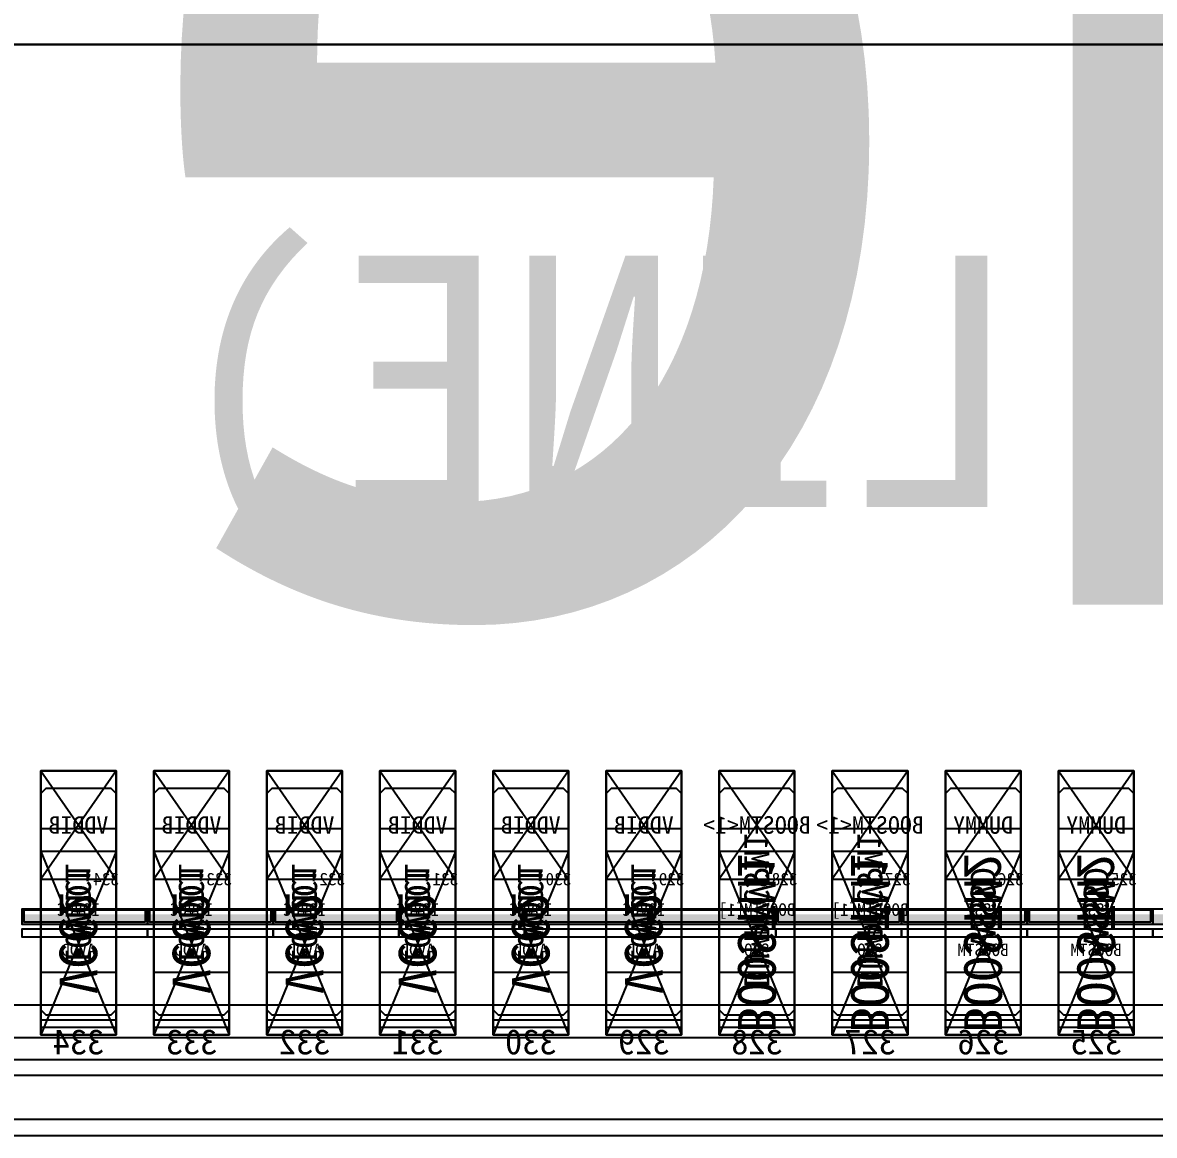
# Model space of a CAD drawing. Header units: millimetres. Extents: x 427 to 2444, y 137 to 817.
# Drawn here: x 1134.2971 to 1134.7475, y 300.7749 to 301.2176 of the extents above; entities that cross this region are included whole.
import ezdxf
from ezdxf.enums import TextEntityAlignment as Align

# ---------------------------------------------------------------- set-up
doc = ezdxf.new("R2010")
doc.units = ezdxf.units.MM
for name, color, linetype in [('L0', 211, 'Continuous'), ('L102', 91, 'Continuous'), ('L114', 213, 'Continuous'), ('L240', 60, 'Continuous'), ('L241', 200, 'Continuous'), ('L242', 51, 'Continuous'), ('L245', 53, 'Continuous'), ('L246', 93, 'Continuous'), ('L248', 171, 'Continuous'), ('L59', 140, 'Continuous'), ('L63', 4, 'Continuous'), ('L98', 150, 'Continuous')]:
    doc.layers.add(name, color=color, linetype=linetype)
doc.styles.add('txt', font='simhei.ttf')

# ---------------------------------------------------------------- blocks, each defined once
blk = doc.blocks.new('HX8394_F_PAD')
at = {"layer": 'L0'}
blk.add_lwpolyline([(-13.86, -0.4025), (-13.86, 0.4025), (13.86, 0.4025), (13.86, -0.4025), (-13.86, -0.4025)], close=True, dxfattribs=at)
at = {"layer": 'L241'}
blk.add_lwpolyline([(-13.9, -0.435), (-13.9, 0.435), (13.9, 0.435), (13.9, -0.435), (-13.9, -0.435)], close=True, dxfattribs=at)
at = {"layer": 'L242'}
for points in [[(0.9095, -0.3935), (0.9075, -0.3915), (0.9075, -0.3055), (0.9095, -0.3035), (0.9355, -0.3035), (0.9375, -0.3055), (0.9375, -0.3915), (0.9355, -0.3935), (0.9095, -0.3935)], [(0.9545, -0.3935), (0.9525, -0.3915), (0.9525, -0.3055), (0.9545, -0.3035), (0.9805, -0.3035), (0.9825, -0.3055), (0.9825, -0.3915), (0.9805, -0.3935), (0.9545, -0.3935)], [(0.9995, -0.3935), (0.9975, -0.3915), (0.9975, -0.3055), (0.9995, -0.3035), (1.0255, -0.3035), (1.0275, -0.3055), (1.0275, -0.3915), (1.0255, -0.3935), (0.9995, -0.3935)], [(1.0445, -0.3935), (1.0425, -0.3915), (1.0425, -0.3055), (1.0445, -0.3035), (1.0705, -0.3035), (1.0725, -0.3055), (1.0725, -0.3915), (1.0705, -0.3935), (1.0445, -0.3935)], [(1.0895, -0.3935), (1.0875, -0.3915), (1.0875, -0.3055), (1.0895, -0.3035), (1.1155, -0.3035), (1.1175, -0.3055), (1.1175, -0.3915), (1.1155, -0.3935), (1.0895, -0.3935)], [(1.1345, -0.3935), (1.1325, -0.3915), (1.1325, -0.3055), (1.1345, -0.3035), (1.1605, -0.3035), (1.1625, -0.3055), (1.1625, -0.3915), (1.1605, -0.3935), (1.1345, -0.3935)], [(1.1795, -0.3935), (1.1775, -0.3915), (1.1775, -0.3055), (1.1795, -0.3035), (1.2055, -0.3035), (1.2075, -0.3055), (1.2075, -0.3915), (1.2055, -0.3935), (1.1795, -0.3935)], [(1.2245, -0.3935), (1.2225, -0.3915), (1.2225, -0.3055), (1.2245, -0.3035), (1.2505, -0.3035), (1.2525, -0.3055), (1.2525, -0.3915), (1.2505, -0.3935), (1.2245, -0.3935)], [(1.2695, -0.3935), (1.2675, -0.3915), (1.2675, -0.3055), (1.2695, -0.3035), (1.2955, -0.3035), (1.2975, -0.3055), (1.2975, -0.3915), (1.2955, -0.3935), (1.2695, -0.3935)], [(1.3145, -0.3935), (1.3125, -0.3915), (1.3125, -0.3055), (1.3145, -0.3035), (1.3405, -0.3035), (1.3425, -0.3055), (1.3425, -0.3915), (1.3405, -0.3935), (1.3145, -0.3935)]]:
    blk.add_lwpolyline(points, close=True, dxfattribs=at)
at = {"layer": 'L240', "style": 'txt'}
for s, p in [('PCCS1', (1.0125, -0.346834)), ('PCCS1', (1.0575, -0.346834)), ('VSSD', (0.9225, -0.3485)), ('VSSD', (0.9675, -0.3485)), ('VDD1', (1.1025, -0.3485)), ('VDD1', (1.1475, -0.3485)), ('VDD1', (1.1925, -0.3485)), ('VDD1', (1.2375, -0.3485)), ('VDD1', (1.2825, -0.3485)), ('VDD1', (1.3275, -0.3485))]:
    blk.add_text(s, height=0.01, rotation=90, dxfattribs=at).set_placement(p, align=Align.MIDDLE_CENTER)
at = {"layer": 'L248', "style": 'txt'}
blk.add_text('27800x870(include SR&SL)', height=0.5, dxfattribs=at).set_placement((-0.381772, 0.019694), align=Align.MIDDLE_CENTER)
blk = doc.blocks.new('NTBUMP_73X30')
at = {"color": 5, "linetype": 'Continuous'}
blk.add_lwpolyline([(-0.015, 0.04), (0.015, -0.033), (0.015, 0.04), (-0.015, -0.033)], dxfattribs=at)
at = {"layer": 'L242', "color": 5}
blk.add_lwpolyline([(-0.015, -0.033), (-0.015, 0.04), (0.015, 0.04), (0.015, -0.033), (-0.015, -0.033)], close=True, dxfattribs=at)
blk = doc.blocks.new('ILI9881C_AA_NTBUMP_PM_875UM')
at = {"layer": 'L241'}
blk.add_lwpolyline([(-13.92, -0.4375), (-13.92, 0.4375), (13.92, 0.4375), (13.92, -0.4375), (-13.92, -0.4375)], close=True, dxfattribs=at)
for p in [(0.9225, -0.3645), (0.9675, -0.3645), (1.0125, -0.3645), (1.0575, -0.3645), (1.1025, -0.3645), (1.1475, -0.3645), (1.1925, -0.3645), (1.2375, -0.3645), (1.2825, -0.3645), (1.3275, -0.3645)]:
    blk.add_blockref('NTBUMP_73X30', p)
at = {"layer": 'L246', "style": 'txt'}
for s, p in [('BOOSTM2', (0.9225, -0.361)), ('BOOSTM2', (0.9675, -0.361)), ('BOOSTM1', (1.0125, -0.361)), ('BOOSTM1', (1.0575, -0.361)), ('VCC2', (1.1025, -0.361)), ('VCC2', (1.1475, -0.361)), ('VCC2', (1.1925, -0.361)), ('VCC2', (1.2375, -0.361)), ('VCC2', (1.2825, -0.361)), ('VCC2', (1.3275, -0.361))]:
    blk.add_text(s, height=0.015, rotation=90, dxfattribs=at).set_placement(p, align=Align.MIDDLE_CENTER)
for s, p in [('325', (0.9225, -0.400279)), ('326', (0.9675, -0.400279)), ('327', (1.0125, -0.400279)), ('328', (1.0575, -0.400279)), ('329', (1.1025, -0.400279)), ('330', (1.1475, -0.400279)), ('331', (1.1925, -0.400279)), ('332', (1.2375, -0.400279)), ('333', (1.2825, -0.400279)), ('334', (1.3275, -0.400279))]:
    blk.add_text(s, height=0.01, dxfattribs=at).set_placement(p, align=Align.MIDDLE_CENTER)
blk = doc.blocks.new('INPUT_BUMP')
at = {"layer": 'L102'}
for points in [[(0.014, 0.04), (0.014, 0.041), (0.015, 0.041), (0.015, 0.04), (0.014, 0.04)], [(0.015, 0.04), (0.015, 0.041), (0.016, 0.041), (0.016, 0.04), (0.015, 0.04)], [(0.014, 0.039), (0.014, 0.04), (0.015, 0.04), (0.015, 0.039), (0.014, 0.039)], [(0.015, 0.039), (0.015, 0.04), (0.016, 0.04), (0.016, 0.039), (0.015, 0.039)]]:
    blk.add_lwpolyline(points, close=True, dxfattribs=at)
at = {"layer": 'L242'}
blk.add_lwpolyline([(0, 0.01), (0, 0.08), (0.03, 0.08), (0.03, 0.01), (0, 0.01)], close=True, dxfattribs=at)
blk = doc.blocks.new('JD9365Z_PAD_20170829_Y880')
at = {"layer": 'L241'}
blk.add_lwpolyline([(-13.95, -0.41), (-13.95, 0.41), (13.95, 0.41), (13.95, -0.41), (-13.95, -0.41)], close=True, dxfattribs=at)
at = {"row_count": 1, "column_count": 554, "row_spacing": 0.08, "column_spacing": 0.045}
blk.add_blockref('INPUT_BUMP', (-12.4575, -0.401), dxfattribs=at)
at = {"layer": 'L240', "style": 'txt'}
for s, p in [('BOOSTM', (0.9225, -0.360167)), ('BOOSTM', (0.9675, -0.360167)), ('SDO', (1.0125, -0.360167)), ('SDO', (1.0575, -0.360167)), ('AVDD', (1.1025, -0.360167)), ('AVDD', (1.1475, -0.360167)), ('AVDD', (1.1925, -0.360167)), ('AVDD', (1.2375, -0.360167)), ('AVDD', (1.2825, -0.360167)), ('AVDD', (1.3275, -0.360167))]:
    blk.add_text(s, height=0.005, dxfattribs=at).set_placement(p, align=Align.MIDDLE_CENTER)
blk = doc.blocks.new('NV3052C3P_BUMP_ORI_20190911')
at = {"layer": 'L241'}
blk.add_lwpolyline([(-13.8, -0.398), (-13.8, 0.398), (13.8, 0.398), (13.8, -0.398), (-13.8, -0.398)], close=True, dxfattribs=at)
at = {"layer": 'L242'}
for points in [[(0.9075, -0.385), (0.9075, -0.337), (0.9375, -0.337), (0.9375, -0.385), (0.9075, -0.385)], [(0.9525, -0.385), (0.9525, -0.337), (0.9825, -0.337), (0.9825, -0.385), (0.9525, -0.385)], [(0.9975, -0.385), (0.9975, -0.337), (1.0275, -0.337), (1.0275, -0.385), (0.9975, -0.385)], [(1.0425, -0.385), (1.0425, -0.337), (1.0725, -0.337), (1.0725, -0.385), (1.0425, -0.385)], [(1.0875, -0.385), (1.0875, -0.337), (1.1175, -0.337), (1.1175, -0.385), (1.0875, -0.385)], [(1.1325, -0.385), (1.1325, -0.337), (1.1625, -0.337), (1.1625, -0.385), (1.1325, -0.385)], [(1.1775, -0.385), (1.1775, -0.337), (1.2075, -0.337), (1.2075, -0.385), (1.1775, -0.385)], [(1.2225, -0.385), (1.2225, -0.337), (1.2525, -0.337), (1.2525, -0.385), (1.2225, -0.385)], [(1.2675, -0.385), (1.2675, -0.337), (1.2975, -0.337), (1.2975, -0.385), (1.2675, -0.385)], [(1.3125, -0.385), (1.3125, -0.337), (1.3425, -0.337), (1.3425, -0.385), (1.3125, -0.385)]]:
    blk.add_lwpolyline(points, close=True, dxfattribs=at)
at = {"layer": 'L245', "style": 'txt'}
for s, p in [('VSSI', (0.922473, -0.360167)), ('VSSI', (0.967473, -0.360167)), ('BOOSTM[1]', (1.012473, -0.360167)), ('BOOSTM[1]', (1.057473, -0.360167)), ('IOVCC', (1.102473, -0.360167)), ('IOVCC', (1.147473, -0.360167)), ('IOVCC', (1.192473, -0.360167)), ('IOVCC', (1.237473, -0.360167)), ('IOVCC', (1.282473, -0.360167)), ('IOVCC', (1.327473, -0.360167))]:
    blk.add_text(s, height=0.005, dxfattribs=at).set_placement(p, align=Align.MIDDLE_CENTER)
blk = doc.blocks.new('BUMP_30_76')
at = {"layer": 'L242'}
blk.add_lwpolyline([(-0.015, -0.0195), (-0.015, 0.0565), (0.015, 0.0565), (0.015, -0.0195), (-0.015, -0.0195)], close=True, dxfattribs=at)
blk = doc.blocks.new('FL11283_A_OTHER')
at = {"layer": 'L102'}
blk.add_lwpolyline([(0, 0), (0, 0.41), (13.86, 0.41), (13.86, 0), (0, 0)], close=True, dxfattribs=at)
at = {"layer": 'L241'}
blk.add_lwpolyline([(-13.86, -0.41), (-13.86, 0.41), (13.86, 0.41), (13.86, 0.404), (-13.854, 0.404), (-13.854, -0.404), (13.854, -0.404), (13.854, 0.404), (13.86, 0.404), (13.86, -0.41), (-13.86, -0.41)], close=True, dxfattribs=at)
at = {"layer": 'L59'}
for points in [[(-13.86, -0.41), (-13.86, 0.41), (13.86, 0.41), (13.86, -0.41), (-13.86, -0.41)], [(0, -0.41), (0, 0), (13.86, 0), (13.86, -0.41), (0, -0.41)]]:
    blk.add_lwpolyline(points, close=True, dxfattribs=at)
for p in [(0.9225, -0.3685), (0.9675, -0.3685), (1.0125, -0.3685), (1.0575, -0.3685), (1.1025, -0.3685), (1.1475, -0.3685), (1.1925, -0.3685), (1.2375, -0.3685), (1.2825, -0.3685), (1.3275, -0.3685)]:
    blk.add_blockref('BUMP_30_76', p)
at = {"layer": 'L102', "style": 'txt'}
for s, p in [('DUMMY_PM1', (1.0125, -0.344334)), ('DUMMY_PM1', (1.0575, -0.344334)), ('IOVCC1', (1.1025, -0.346)), ('IOVCC1', (1.1475, -0.346)), ('IOVCC1', (1.1925, -0.346)), ('IOVCC1', (1.2375, -0.346)), ('IOVCC1', (1.2825, -0.346)), ('IOVCC1', (1.3275, -0.346)), ('VSSD', (0.9225, -0.346)), ('VSSD', (0.9675, -0.346))]:
    blk.add_text(s, height=0.01, rotation=90, dxfattribs=at).set_placement(p, align=Align.MIDDLE_CENTER)
at = {"layer": 'L59', "style": 'txt'}
blk.add_text('27720umX820um(NOT INCLUDE SCRIBE LINE)', height=0.1, dxfattribs=at).set_placement((0, -0.133934), align=Align.MIDDLE_CENTER)
blk = doc.blocks.new('GC9702_ANALOG_PAD_BUMP')
at = {"color": 5, "linetype": 'Continuous'}
blk.add_lwpolyline([(-0.015, 0.0215), (0.015, -0.0215), (0.015, 0.0215), (-0.015, -0.0215)], dxfattribs=at)
at = {"layer": 'L242', "color": 5}
blk.add_lwpolyline([(-0.015, -0.0215), (-0.015, 0.0215), (0.015, 0.0215), (0.015, -0.0215), (-0.015, -0.0215)], close=True, dxfattribs=at)
blk = doc.blocks.new('GC9702_BUMP_NOCOMPENSATION')
at = {"layer": 'L114', "const_width": 0.004}
for points in [[(0.85, -0.378), (0.9, -0.378)], [(0.85, -0.378), (0.9, -0.378)], [(0.85, -0.378), (0.9, -0.378)], [(0.85, -0.378), (0.9, -0.378)], [(0.9, -0.378), (0.95, -0.378)], [(0.9, -0.378), (0.95, -0.378)], [(0.9, -0.378), (0.95, -0.378)], [(0.9, -0.378), (0.95, -0.378)], [(0.95, -0.378), (1, -0.378)], [(0.95, -0.378), (1, -0.378)], [(0.95, -0.378), (1, -0.378)], [(0.95, -0.378), (1, -0.378)], [(1, -0.378), (1.05, -0.378)], [(1, -0.378), (1.05, -0.378)], [(1, -0.378), (1.05, -0.378)], [(1, -0.378), (1.05, -0.378)], [(1.05, -0.378), (1.1, -0.378)], [(1.05, -0.378), (1.1, -0.378)], [(1.05, -0.378), (1.1, -0.378)], [(1.05, -0.378), (1.1, -0.378)], [(1.1, -0.378), (1.15, -0.378)], [(1.1, -0.378), (1.15, -0.378)], [(1.1, -0.378), (1.15, -0.378)], [(1.1, -0.378), (1.15, -0.378)], [(1.15, -0.378), (1.2, -0.378)], [(1.15, -0.378), (1.2, -0.378)], [(1.15, -0.378), (1.2, -0.378)], [(1.15, -0.378), (1.2, -0.378)], [(1.2, -0.378), (1.25, -0.378)], [(1.2, -0.378), (1.25, -0.378)], [(1.2, -0.378), (1.25, -0.378)], [(1.2, -0.378), (1.25, -0.378)], [(1.25, -0.378), (1.3, -0.378)], [(1.25, -0.378), (1.3, -0.378)], [(1.25, -0.378), (1.3, -0.378)], [(1.25, -0.378), (1.3, -0.378)], [(1.3, -0.378), (1.35, -0.378)], [(1.3, -0.378), (1.35, -0.378)], [(1.3, -0.378), (1.35, -0.378)], [(1.3, -0.378), (1.35, -0.378)]]:
    blk.add_lwpolyline(points, dxfattribs=at)
at = {"layer": 'L114'}
for points in [[(0.85, -0.38), (0.85, -0.374), (0.9, -0.374), (0.9, -0.38), (0.85, -0.38)], [(0.85, -0.38), (0.85, -0.374), (0.9, -0.374), (0.9, -0.38), (0.85, -0.38)], [(0.9, -0.38), (0.9, -0.374), (0.95, -0.374), (0.95, -0.38), (0.9, -0.38)], [(0.9, -0.38), (0.9, -0.374), (0.95, -0.374), (0.95, -0.38), (0.9, -0.38)], [(0.90074, -0.379), (0.90074, -0.37443), (0.94918, -0.37443), (0.94918, -0.379), (0.90074, -0.379)], [(0.90074, -0.379), (0.90074, -0.37443), (0.94918, -0.37443), (0.94918, -0.379), (0.90074, -0.379)], [(0.95, -0.38), (0.95, -0.374), (1, -0.374), (1, -0.38), (0.95, -0.38)], [(0.95, -0.38), (0.95, -0.374), (1, -0.374), (1, -0.38), (0.95, -0.38)], [(0.95074, -0.379), (0.95074, -0.37443), (0.99918, -0.37443), (0.99918, -0.379), (0.95074, -0.379)], [(0.95074, -0.379), (0.95074, -0.37443), (0.99918, -0.37443), (0.99918, -0.379), (0.95074, -0.379)], [(1, -0.38), (1, -0.374), (1.05, -0.374), (1.05, -0.38), (1, -0.38)], [(1, -0.38), (1, -0.374), (1.05, -0.374), (1.05, -0.38), (1, -0.38)], [(1.00074, -0.379), (1.00074, -0.37443), (1.04918, -0.37443), (1.04918, -0.379), (1.00074, -0.379)], [(1.00074, -0.379), (1.00074, -0.37443), (1.04918, -0.37443), (1.04918, -0.379), (1.00074, -0.379)], [(1.05, -0.38), (1.05, -0.374), (1.1, -0.374), (1.1, -0.38), (1.05, -0.38)], [(1.05, -0.38), (1.05, -0.374), (1.1, -0.374), (1.1, -0.38), (1.05, -0.38)], [(1.05074, -0.379), (1.05074, -0.37443), (1.09918, -0.37443), (1.09918, -0.379), (1.05074, -0.379)], [(1.05074, -0.379), (1.05074, -0.37443), (1.09918, -0.37443), (1.09918, -0.379), (1.05074, -0.379)], [(1.1, -0.38), (1.1, -0.374), (1.15, -0.374), (1.15, -0.38), (1.1, -0.38)], [(1.1, -0.38), (1.1, -0.374), (1.15, -0.374), (1.15, -0.38), (1.1, -0.38)], [(1.10074, -0.379), (1.10074, -0.37443), (1.14918, -0.37443), (1.14918, -0.379), (1.10074, -0.379)], [(1.10074, -0.379), (1.10074, -0.37443), (1.14918, -0.37443), (1.14918, -0.379), (1.10074, -0.379)], [(1.15, -0.38), (1.15, -0.374), (1.2, -0.374), (1.2, -0.38), (1.15, -0.38)], [(1.15, -0.38), (1.15, -0.374), (1.2, -0.374), (1.2, -0.38), (1.15, -0.38)], [(1.15074, -0.379), (1.15074, -0.37443), (1.19918, -0.37443), (1.19918, -0.379), (1.15074, -0.379)], [(1.15074, -0.379), (1.15074, -0.37443), (1.19918, -0.37443), (1.19918, -0.379), (1.15074, -0.379)], [(1.2, -0.38), (1.2, -0.374), (1.25, -0.374), (1.25, -0.38), (1.2, -0.38)], [(1.2, -0.38), (1.2, -0.374), (1.25, -0.374), (1.25, -0.38), (1.2, -0.38)], [(1.20074, -0.379), (1.20074, -0.37443), (1.24918, -0.37443), (1.24918, -0.379), (1.20074, -0.379)], [(1.20074, -0.379), (1.20074, -0.37443), (1.24918, -0.37443), (1.24918, -0.379), (1.20074, -0.379)], [(1.25, -0.38), (1.25, -0.374), (1.3, -0.374), (1.3, -0.38), (1.25, -0.38)], [(1.25, -0.38), (1.25, -0.374), (1.3, -0.374), (1.3, -0.38), (1.25, -0.38)], [(1.25074, -0.379), (1.25074, -0.37443), (1.29918, -0.37443), (1.29918, -0.379), (1.25074, -0.379)], [(1.25074, -0.379), (1.25074, -0.37443), (1.29918, -0.37443), (1.29918, -0.379), (1.25074, -0.379)], [(1.3, -0.38), (1.3, -0.374), (1.35, -0.374), (1.35, -0.38), (1.3, -0.38)], [(1.3, -0.38), (1.3, -0.374), (1.35, -0.374), (1.35, -0.38), (1.3, -0.38)], [(1.30074, -0.379), (1.30074, -0.37443), (1.34918, -0.37443), (1.34918, -0.379), (1.30074, -0.379)], [(1.30074, -0.379), (1.30074, -0.37443), (1.34918, -0.37443), (1.34918, -0.379), (1.30074, -0.379)]]:
    blk.add_lwpolyline(points, close=True, dxfattribs=at)
at = {"layer": 'L241'}
for points in [[(0.85, -0.385), (0.85, -0.382), (0.9, -0.382), (0.9, -0.385), (0.85, -0.385)], [(0.85, -0.385), (0.85, -0.382), (0.9, -0.382), (0.9, -0.385), (0.85, -0.385)], [(0.9, -0.385), (0.9, -0.382), (0.95, -0.382), (0.95, -0.385), (0.9, -0.385)], [(0.9, -0.385), (0.9, -0.382), (0.95, -0.382), (0.95, -0.385), (0.9, -0.385)], [(0.95, -0.385), (0.95, -0.382), (1, -0.382), (1, -0.385), (0.95, -0.385)], [(0.95, -0.385), (0.95, -0.382), (1, -0.382), (1, -0.385), (0.95, -0.385)], [(1, -0.385), (1, -0.382), (1.05, -0.382), (1.05, -0.385), (1, -0.385)], [(1, -0.385), (1, -0.382), (1.05, -0.382), (1.05, -0.385), (1, -0.385)], [(1.05, -0.385), (1.05, -0.382), (1.1, -0.382), (1.1, -0.385), (1.05, -0.385)], [(1.05, -0.385), (1.05, -0.382), (1.1, -0.382), (1.1, -0.385), (1.05, -0.385)], [(1.1, -0.385), (1.1, -0.382), (1.15, -0.382), (1.15, -0.385), (1.1, -0.385)], [(1.1, -0.385), (1.1, -0.382), (1.15, -0.382), (1.15, -0.385), (1.1, -0.385)], [(1.15, -0.385), (1.15, -0.382), (1.2, -0.382), (1.2, -0.385), (1.15, -0.385)], [(1.15, -0.385), (1.15, -0.382), (1.2, -0.382), (1.2, -0.385), (1.15, -0.385)], [(1.2, -0.385), (1.2, -0.382), (1.25, -0.382), (1.25, -0.385), (1.2, -0.385)], [(1.2, -0.385), (1.2, -0.382), (1.25, -0.382), (1.25, -0.385), (1.2, -0.385)], [(1.25, -0.385), (1.25, -0.382), (1.3, -0.382), (1.3, -0.385), (1.25, -0.385)], [(1.25, -0.385), (1.25, -0.382), (1.3, -0.382), (1.3, -0.385), (1.25, -0.385)], [(1.3, -0.385), (1.3, -0.382), (1.35, -0.382), (1.35, -0.385), (1.3, -0.385)], [(1.3, -0.385), (1.3, -0.382), (1.35, -0.382), (1.35, -0.385), (1.3, -0.385)]]:
    blk.add_lwpolyline(points, close=True, dxfattribs=at)
at = {"row_count": 1, "column_count": 554, "row_spacing": 0.043, "column_spacing": 0.045}
blk.add_blockref('GC9702_ANALOG_PAD_BUMP', (-12.4425, -0.3405), dxfattribs=at)
at = {"layer": 'L114', "style": 'txt'}
for s, p in [('325', (0.9115, -0.362)), ('326', (0.9565, -0.362)), ('327', (1.0015, -0.362)), ('328', (1.0465, -0.362)), ('329', (1.0915, -0.362)), ('330', (1.1365, -0.362)), ('331', (1.1815, -0.362)), ('332', (1.2265, -0.362)), ('333', (1.2715, -0.362)), ('334', (1.3165, -0.362))]:
    blk.add_text(s, height=0.005, dxfattribs=at).set_placement(p, align=Align.MIDDLE_CENTER)
at = {"layer": 'L98', "style": 'txt'}
for s, p in [('DUMMY', (0.9225, -0.3405)), ('DUMMY', (0.9675, -0.3405)), ('BOOSTM<1>', (1.0125, -0.3405)), ('BOOSTM<1>', (1.0575, -0.3405)), ('VDDIB', (1.1025, -0.3405)), ('VDDIB', (1.1475, -0.3405)), ('VDDIB', (1.1925, -0.3405)), ('VDDIB', (1.2375, -0.3405)), ('VDDIB', (1.2825, -0.3405)), ('VDDIB', (1.3275, -0.3405))]:
    blk.add_text(s, height=0.007, dxfattribs=at).set_placement(p, align=Align.MIDDLE_CENTER)
blk = doc.blocks.new('IC_GDS_ALL')
for name, p in [('ILI9881C_AA_NTBUMP_PM_875UM', (0, 0)), ('HX8394_F_PAD', (0, 0.004)), ('GC9702_BUMP_NOCOMPENSATION', (0, 0.0265)), ('NV3052C3P_BUMP_ORI_20190911', (0, 0.0125)), ('JD9365Z_PAD_20170829_Y880', (0, -0.0035)), ('FL11283_A_OTHER', (0, -0.0035))]:
    blk.add_blockref(name, p)
blk = doc.blocks.new('INPUT_PAD')
at = {"layer": 'L63'}
blk.add_lwpolyline([(0.01, -0.043), (0.01, 0.062), (0.04, 0.062), (0.04, -0.043), (0.01, -0.043)], close=True, dxfattribs=at)
blk = doc.blocks.new('IC_PAD_ALL')
at = {"row_count": 1, "column_count": 554, "row_spacing": 0.109, "column_spacing": 0.045}
blk.add_blockref('INPUT_PAD', (1.18, 0), dxfattribs=at)
blk = doc.blocks.new('IC_ALL')
at = {"yscale": -1, "rotation": 180}
blk.add_blockref('IC_GDS_ALL', (14, 0.4375), dxfattribs=at)
blk.add_blockref('IC_PAD_ALL', (0.3525, 0.083))
blk = doc.blocks.new('IC_FPC_OLB_ALL')
blk.add_blockref('IC_ALL', (1.188, 1.0245))

msp = doc.modelspace()

# ---------------------------------------------------------------- block references
msp.add_blockref('IC_FPC_OLB_ALL', (1120.45883, 299.75037))

doc.saveas('drawing.dxf')
